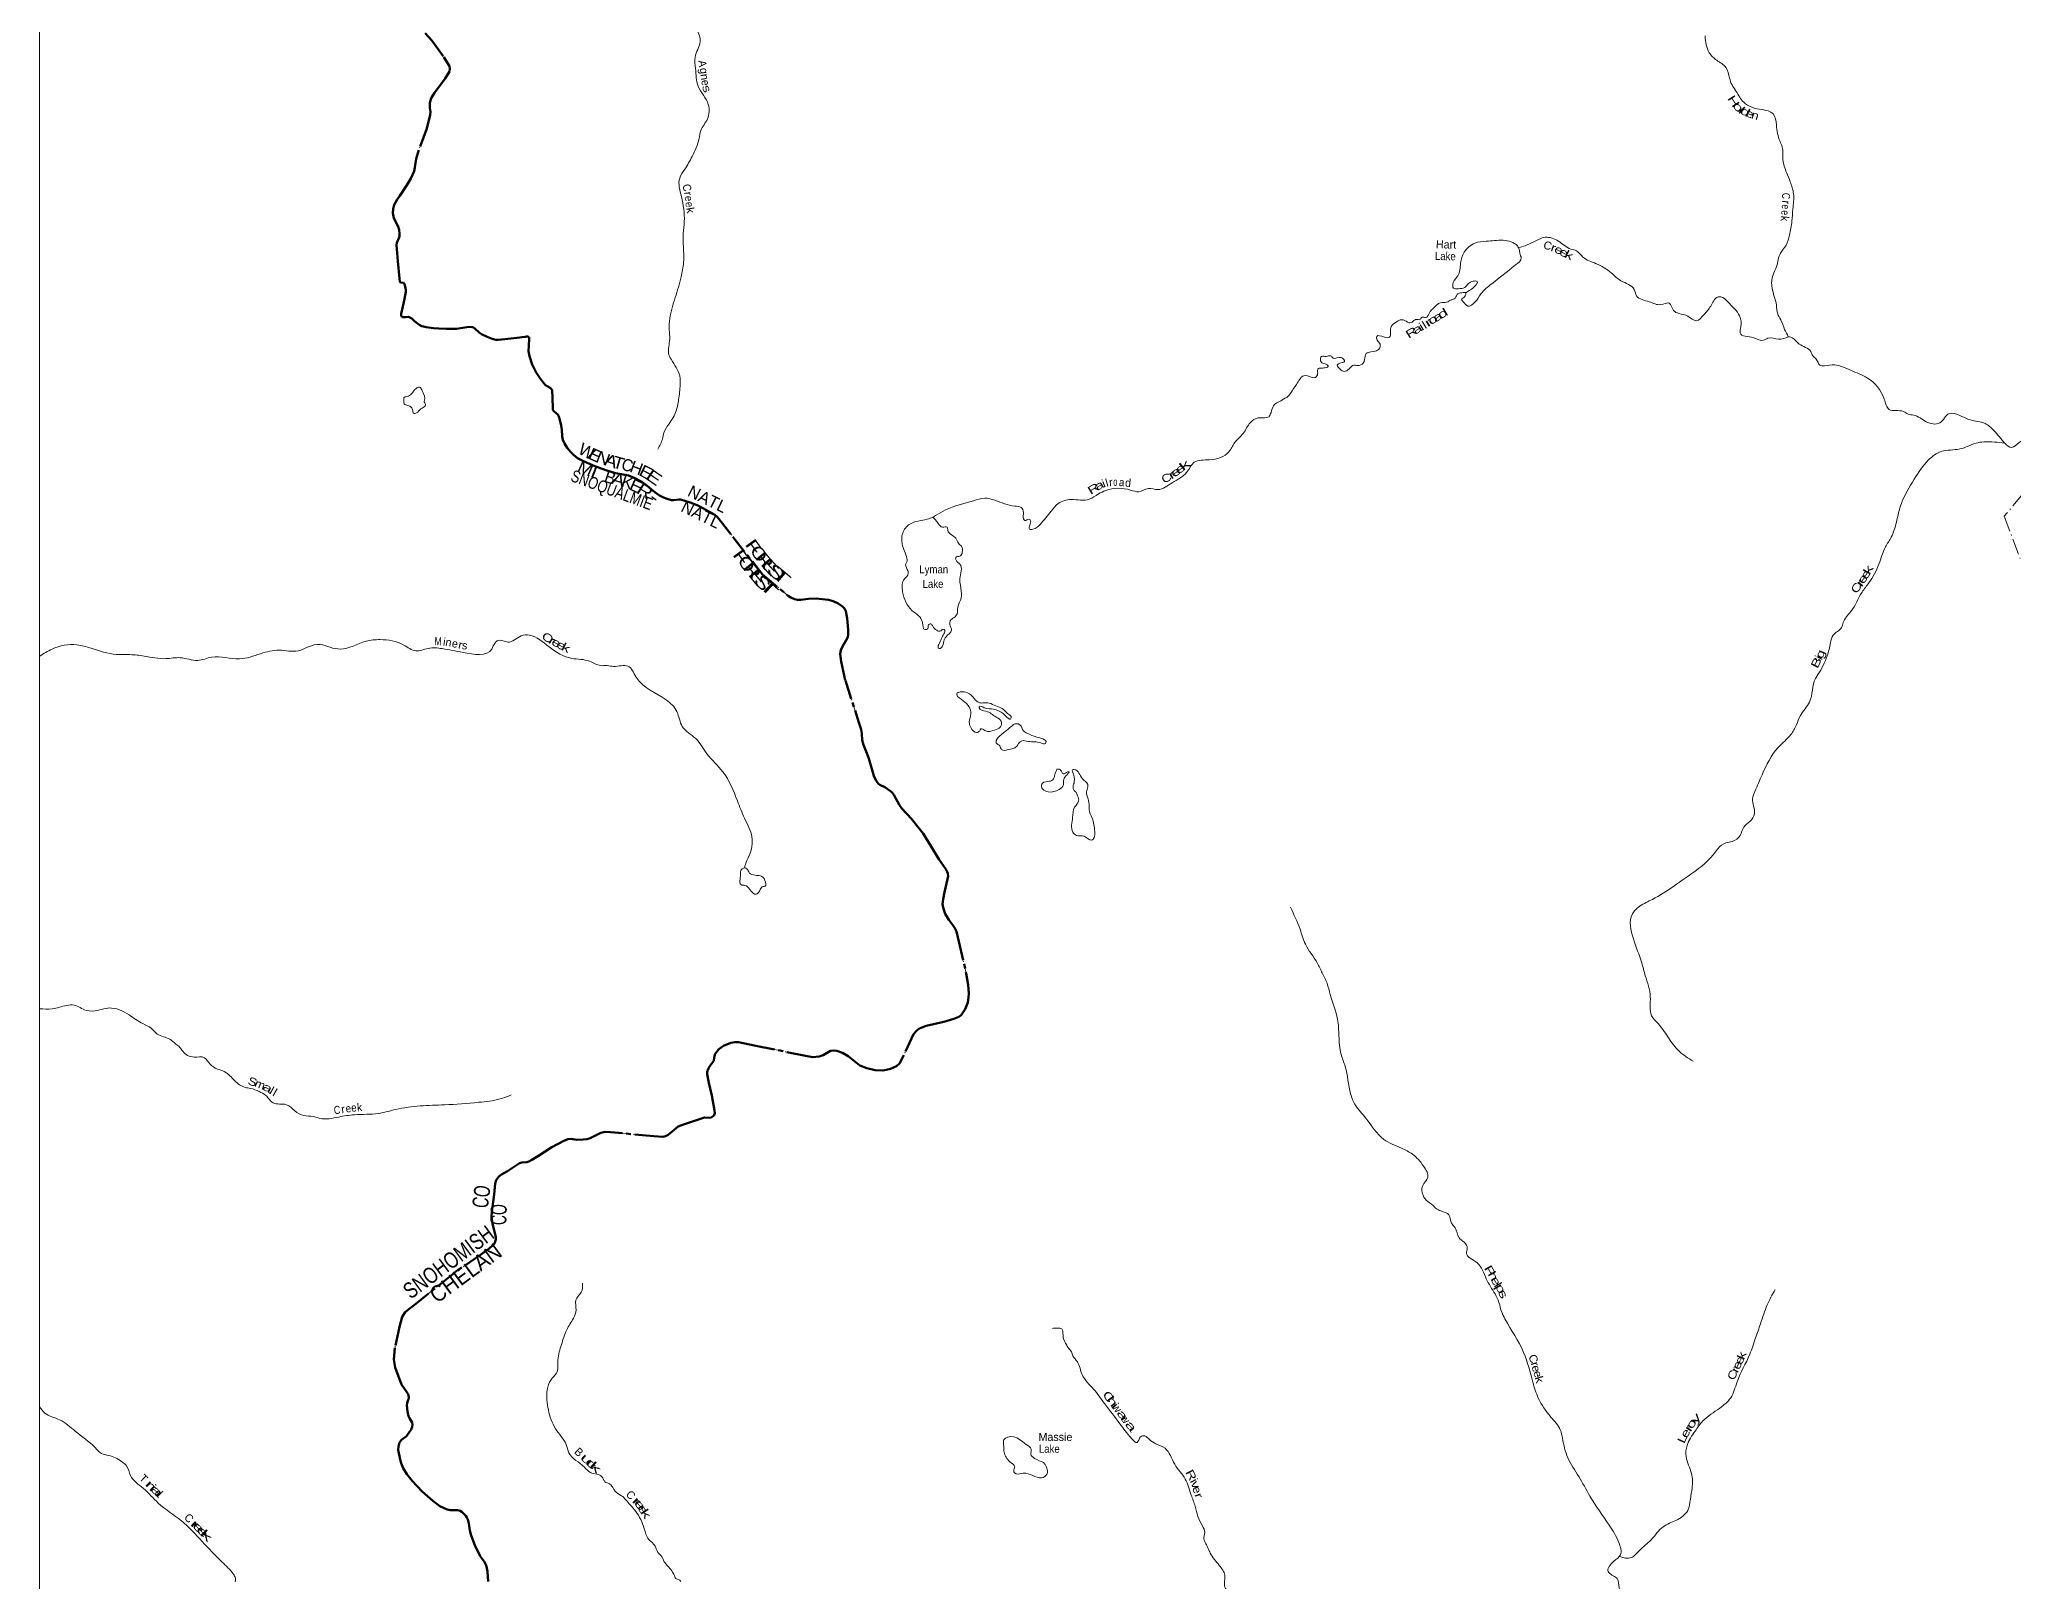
# Model space of a CAD drawing. Header units: feet. Extents: x 0 to 246606, y 183576 to 368785.
# Drawn here: x 0 to 49327, y 229523 to 268053 of the extents above; entities that cross this region are included whole.
import ezdxf
from ezdxf.enums import TextEntityAlignment as Align

# ---------------------------------------------------------------- set-up
doc = ezdxf.new("R2010")
doc.units = ezdxf.units.FT
doc.header["$LTSCALE"] = 80
doc.linetypes.add('DOT_DASHED', pattern=[7.7, 5, -1.2, 0.3, -1.2])
doc.linetypes.add('LONG_DASH_SHORT_DASH', pattern=[9.9, 6, -1.2, 1.5, -1.2])
for name, color, linetype, lineweight in [('11', 7, 'LONG_DASH_SHORT_DASH', 60), ('39', 7, 'Continuous', 13), ('4', 7, 'Continuous', 13), ('41', 7, 'Continuous', 13), ('44', 7, 'DOT_DASHED', 13)]:
    doc.layers.add(name, color=color, linetype=linetype, lineweight=lineweight)
doc.layers.add('12', color=7, linetype='Continuous')

msp = doc.modelspace()

# ---------------------------------------------------------------- linework, layer by layer
at = {"layer": '11'}
for points in [[(9639.17, 268207.82), (9804.63, 268026.43), (10101.46, 267612.27), (10243.81, 267383.29), (10257.12, 267318.03), (10241.95, 267250.35), (10139.24, 267075.56), (9866.96, 266719.96), (9784.35, 266588.6), (9756.04, 266466.09), (9757.11, 266345.56), (9769.91, 266246.25), (9764.55, 266165.97), (9676.7, 265832.61), (9451.59, 265210.14), (9410.38, 265067.63), (9381.82, 264855.69), (9359.16, 264764.26), (9278.12, 264575.38), (9181.91, 264410.37), (9002.68, 264149.91), (8936.76, 264056.73), (8861.41, 263922.66)], [(8861.41, 263922.66), (8833.88, 263825.37), (8829.2, 263714.88), (8855.43, 263588.61), (8963.67, 263382.21), (8985.95, 263296.09), (8997.41, 263198.04), (8996.25, 263148.83), (8985.97, 263103.2), (8931, 262971.76), (8918.08, 262916.25), (8953.61, 262512.49), (8995.39, 262076.5), (9005.3, 261995.59), (9022.35, 261982.88), (9092.65, 261968.55), (9111.7, 261958.14), (9121.21, 261942.36), (9131.33, 261908.42), (9146.39, 261849.78), (9153.42, 261793.16), (9152.85, 261743.61), (9103.33, 261487.99), (9041.74, 261194.33), (9041.54, 261160.01), (9047.8, 261138.2), (9058.27, 261125.72), (9081.5, 261115.92), (9109.91, 261113.69), (9151.23, 261116.25), (9210.96, 261119.21), (9236.21, 261115.79), (9269.4, 261100.2), (9300.81, 261079.36), (9374.88, 261017.31), (9448.46, 260953.2), (9506.87, 260912.21), (9555.46, 260889.23), (9592.34, 260878.89), (9659.47, 260865.21), (9842.97, 260839.54), (9980.98, 260829.07), (10163.05, 260823.12), (10336.26, 260822.13), (10417.76, 260826.2), (10679.52, 260868.65), (10762.84, 260870.76), (10807.97, 260865.67), (10841.57, 260855.24), (10878.04, 260834.49), (10988.01, 260732.86), (11043.15, 260689.39), (11190.01, 260621.05), (11312.17, 260571.86), (11405.2, 260549.57), (11460.15, 260545.8), (11627.63, 260561.86), (12005.66, 260604.18), (12055.13, 260611.03), (12134.78, 260626.26), (12168.78, 260629.75), (12193.77, 260629.48), (12219.18, 260625.75), (12228.56, 260619.67), (12234.38, 260607), (12235.91, 260585.26), (12228.61, 260398.41), (12223.66, 260260.85), (12227.08, 260220.19), (12240.81, 260140.83), (12310.96, 259927.55), (12408.35, 259732.5), (12491.85, 259604.61), (12591.48, 259472.44), (12644.64, 259413.53), (12757.21, 259349.8), (12785.97, 259327.41), (12807.19, 259296.22), (12814.01, 259255.98), (12823.27, 259131.21), (12828, 258801.42), (12842.29, 258769.84), (12919.39, 258706.14)], [(12919.4, 258706.14), (12952.75, 258678.58), (12975.3, 258631.72), (13001.85, 258545.99), (13036.16, 258403.78), (13052.3, 258300.61), (13061.2, 258139.21), (13080.02, 258051.09), (13116.12, 257960.13), (13183.92, 257848.57), (13274.29, 257740.13), (13342.62, 257673.1), (13447.84, 257591.96), (13576.98, 257521.81), (13834.83, 257408.32), (14150.55, 257293.34), (14395.3, 257219.04), (14716.05, 257154.66), (14858.74, 257102.49), (15053.67, 256998.02), (15144.31, 256933.31), (15375.45, 256737.84), (15493.97, 256655.27), (15589.71, 256607.24), (15709.51, 256565.64), (15796.22, 256545.42), (15851.15, 256543.32), (15974.93, 256554.37), (16008.29, 256554.88), (16040.98, 256550.8), (16099.37, 256536.17), (16260.84, 256483.56), (16430.55, 256413.96), (16576.54, 256343.14), (16819.27, 256211.14), (16875.14, 256174.42), (16926.57, 256131.64), (16976.91, 256074.04), (17324.33, 255627.94), (18066.28, 254683.99), (18707.59, 254153.02), (18774.85, 254110.18), (18864.05, 254069.06), (18938.79, 254050.13), (19025.26, 254047.84), (19218.73, 254076.77), (19410.8, 254082.72), (19712.04, 254054.81), (19835.51, 254018.61), (19957.52, 253960.94), (20066.38, 253888.56), (20116.86, 253834.85), (20147.24, 253769.68), (20180.17, 253584.4), (20205.96, 253312.51), (20207.89, 253167.78), (20189.96, 253099.89), (20062.25, 252889.22), (20020.13, 252789.83), (20006.82, 252702.27), (20029.26, 252511.33), (20137.03, 252037.24)], [(20137.03, 252037.24), (20478.1, 250985.61), (20533.44, 250812.73), (20545.95, 250713.91), (20555.15, 250548.36), (20588.25, 250425.4), (20675.94, 250222.53), (20722.34, 250087.05), (20847.64, 249654.67), (20904.02, 249526.74), (20965.38, 249453.08), (21000.93, 249428.73), (21127.29, 249368.44), (21268.13, 249273.36), (21307.56, 249236.49), (21352.68, 249179.23), (21486.25, 248924.29), (21546.71, 248837.27), (21789.72, 248577.12), (21952.22, 248383.63), (22084.95, 248208.89), (22285.49, 247888.49), (22477.15, 247574.33), (22645.19, 247323.91), (22680.8, 247258.59), (22698.48, 247212.07), (22704.15, 247144.33), (22693.09, 247069.84), (22616.37, 246747.09), (22580.66, 246575.03), (22568.73, 246445.56), (22583.04, 246360.7), (22634.22, 246207.7), (22727.05, 246052.64), (22823.44, 245922.52), (22886.36, 245821.5), (22923.61, 245732.89), (22973.25, 245517.19), (23159.03, 244710.97), (23204.76, 244434.86), (23220.91, 244213.25), (23217.29, 244115.22), (23194.73, 243987.01), (23130.25, 243827.29), (23027.37, 243670.94), (22973.39, 243632.17), (22846.06, 243579.52), (22597.34, 243507.15), (22154.48, 243407.48), (22045.17, 243369.02), (21970.73, 243334.28), (21911.89, 243285.67), (21842.5, 243199.19), (21587.84, 242656.14), (21491.51, 242464.53), (21418.78, 242401.65), (21268.8, 242330.8), (21159.79, 242304.52), (21069.72, 242291.62), (20886.25, 242298.62), (20671.63, 242346.6), (20502.08, 242417.39), (20205.45, 242647.48), (20068.46, 242736.59), (19923.94, 242782.93), (19848.39, 242788.58), (19763.47, 242779.04), (19581.62, 242673.2), (19479.91, 242642.25), (19322.21, 242627.47), (19144.58, 242657.06), (17896.41, 242911.02), (17466.06, 242998.16), (17373.14, 243000.02), (17273.61, 242981.36), (17089.51, 242908.16), (16972.47, 242823.84), (16880.8, 242710.15), (16861.64, 242616.02), (16851.74, 242529.94), (16741.73, 242391.85), (16706.98, 242322.17), (16687.04, 242257.02), (16684.79, 242202.37), (16727.72, 241979.49), (16801.98, 241662.82), (16869.54, 241295.11)], [(16869.54, 241295.11), (16874.99, 241223.87), (16856.34, 241172.36), (16833.75, 241146.55), (16781.45, 241117.47), (16736.86, 241111.34), (16613.92, 241113.49), (16468.08, 241070.83), (16089.62, 240944.97), (15960.75, 240889.49), (15706.35, 240683.3), (15642.25, 240650.03), (15575.71, 240635.94), (15354.4, 240652.58), (14264.55, 240747.51), (14132.27, 240755.94), (14027.91, 240732.58), (13757.67, 240600.66), (13684.95, 240577.36), (13587.59, 240565.1), (13420.95, 240562.25), (13286.64, 240585.34), (13202.64, 240571.37), (13106.51, 240536.07), (12802.15, 240372.64), (12472.26, 240155.85), (12306.77, 240056.09), (12227.59, 240016.77), (12175.82, 240004.72), (12050.44, 239993.42), (11994.78, 239974.71), (11692.52, 239772.38), (11547.57, 239692.23), (11476.29, 239640.06), (11413.28, 239554.09), (11386, 239467.31), (11364.96, 239190.17), (11300.53, 238757.1), (11296.61, 238633.6), (11316.57, 238458.58), (11382.29, 238238.59), (11405.25, 238123.36), (11403.89, 238070.72), (11390.4, 238016.95), (11369.96, 237972.62), (11323.49, 237916.26), (11236.73, 237841.2), (11017.55, 237687.1), (10326.74, 237204.21), (9362.38, 236431.47), (9232.92, 236329.29)], [(9232.91, 236329.29), (9135, 236252.01), (9058.82, 236139.4), (8995.44, 235888.58), (8881.93, 235360.42), (8851.98, 235070.26), (8884.25, 234870.31), (9045.75, 234448.11), (9180.47, 234255.71), (9209.96, 234207.09), (9224.46, 234167.67), (9229.46, 234130.67), (9225.71, 234101.02), (9207.17, 234040.29), (9186.75, 233981.54), (9179.9, 233929.16), (9196.8, 233769.64), (9223.19, 233653.94), (9249.5, 233601.16), (9313.08, 233492.72), (9322.97, 233445.17), (9312.99, 233385.43), (9286.05, 233325.07), (9231.65, 233237.67), (9170.14, 233155.56), (9047.06, 233059.81), (8999.03, 232992.65), (8970.3, 232899.35), (8966.62, 232812.22), (9010.95, 232575.57), (9040.97, 232481.84), (9091.58, 232357.89), (9181.74, 232206.42), (9311.2, 232036.01), (9563.37, 231770.89), (9827.03, 231535.2), (10006.88, 231403.62), (10186.78, 231321.18), (10268.9, 231304.35), (10417.19, 231308.81), (10455.12, 231305.06), (10508.96, 231287.97), (10549.88, 231263.56), (10606.82, 231217.39), (10654.94, 231161.54), (10681.4, 231118.96), (10703.14, 231070.87), (10729.13, 230969.77), (10749.74, 230797.24), (10787.43, 230675.63), (10882.58, 230428.76), (11010.86, 230153.53), (11115.05, 230020.08), (11146.2, 229968.04), (11170.17, 229896.06), (11192.63, 229772.16), (11210.94, 229523.16)]]:
    msp.add_lwpolyline(points, dxfattribs=at)
at = {"layer": '39'}
for points in [[(17489.16, 275483.41), (17578.91, 275158.44), (17554.01, 275059.65), (17215.7, 274837.73), (16937.82, 274607.33), (16667.67, 274328.42), (16383.73, 274096.04), (16024.1, 273710.68), (15757.84, 273411.55), (15730.27, 273219.89), (15780.67, 272932.79), (15913.43, 272573.45), (15952.38, 272119.85), (15939.54, 271728.17), (15956.09, 271501.88), (15990.59, 271247.21), (16034.35, 270877.36), (16010.71, 270384.78), (16143.22, 269731.63), (16292, 269383.31), (16370.16, 269029.39), (16356.81, 268567.03), (16433.58, 268301.98), (16508.02, 267992.51), (16382.35, 267613.69), (16392.42, 267326.87), (16459.89, 266886.19), (16712.76, 266430.15), (16692.06, 266068.81), (16524.67, 265779.11), (16480.9, 265577.46), (16308.35, 265128.27), (16124.63, 264810.41), (15998.05, 264589.11), (16039.16, 264128.41), (16111.39, 263505.95), (16085.08, 263207.25), (16096.14, 262773), (16094.05, 262478.18), (16033.04, 262119.12), (15886.25, 261605.14), (15751.48, 261080.98), (15737.43, 260804.41), (15747.79, 260557.97), (15724.32, 260374.36), (15719.17, 260216.88), (15784.61, 260060.95), (15997.44, 259645.56), (16005.64, 259378.95), (15964.7, 259005.62), (15910.62, 258771.73), (15732.93, 258451.81), (15600.27, 258226.51), (15566.93, 258073.26), (15448.17, 257817.57)], [(41618.41, 268141.15), (41725.99, 267722.16), (41910.76, 267535.42), (42141.93, 267350.99), (42230.3, 267086.91), (42293.9, 266915.59), (42397.78, 266756.64), (42585.09, 266483.06), (43034.2, 266299.95), (43242.37, 266248.7), (43317.38, 266192.59), (43401.77, 265918.39), (43493.07, 265504.84), (43550.41, 265365.81), (43564.43, 265048.76), (43657.19, 264726.12), (43747.38, 264496.39), (43829.91, 264195.92), (43814.03, 263818.08), (43789.63, 263514.94), (43731.21, 263163.1), (43643.92, 262914.11), (43501.85, 262713.27), (43406.98, 262381.42), (43317.43, 262172.82), (43293.19, 261843.41), (43402.71, 261417.86), (43434.34, 261193.83), (43509.87, 261050.87), (43608.21, 260807.05), (43700.13, 260625.05)], [(35647.43, 261734.35), (35870.49, 261891.25), (35928.33, 262004.72), (35823.34, 262012.17), (35710.69, 261952.9), (35614.4, 261857.38), (35451.14, 261824.07), (35334, 261839.52), (35329.1, 261982.9), (35439.12, 262143.15), (35511.82, 262468.81), (35603.03, 262738.02), (35868.05, 262963.85), (36152.32, 263010.02), (36571.92, 263034.79), (36929.96, 262895.56), (36976.92, 262804.95), (36991.62, 262710.1), (37024.62, 262593.14), (36884.41, 262418.57), (36289.9, 261948.34), (36018.98, 261696.22), (35868.9, 261485.23), (35693.93, 261387.2), (35574.17, 261501.62), (35537.54, 261551.89), (35609.77, 261621.01), (35637.66, 261681.78), (35647.43, 261734.36)], [(36963.77, 262847.84), (37123.66, 262900.78), (37337.01, 262994.99), (37624.89, 263109.86), (37958.46, 263012.91), (38266.39, 262816.82), (38405.91, 262771.21), (38568.29, 262616.65), (38896.21, 262450.98), (39274.99, 262218.97), (39516.31, 262024.49), (39850.62, 261804.32), (39910.09, 261647.13), (40225.8, 261499.56), (40516.83, 261428.61), (40726.5, 261462.21), (40832.54, 261281.05), (40966.17, 261207.12), (41190.61, 261135.77), (41401.15, 261025.94), (41595.97, 261180.65), (41760.19, 261389.7), (41944.46, 261619.08), (42013.04, 261625.56), (42185.34, 261497.32), (42484.13, 261143.62), (42516.05, 260871.12), (42498.8, 260719.51), (42834.53, 260598.33), (43083.11, 260539.24), (43187.75, 260588.36), (43458.32, 260563.74), (43698.01, 260625.41)], [(30724.01, 258621.96), (30775.79, 258735.39), (30835.33, 258901.39), (31020.23, 259027.75), (31100.65, 259076.72), (31185.13, 259123.69), (31267.27, 259223.17), (31407.26, 259434.1), (31491.23, 259563.89), (31559.39, 259639.04), (31735.02, 259630.01), (31884.48, 259608.7), (31938.43, 259697.91), (31937.86, 259792.84), (31943.78, 259815.1), (32030.39, 259841.88), (32153.41, 259856.77), (32205.7, 259885.37), (32159.01, 259931.54), (32045.73, 259975.3), (32010.73, 260090.22), (32036.73, 260128.76), (32153.77, 260131.49), (32264.66, 260148.33), (32329.57, 260092.16), (32527.26, 260105.48), (32608.59, 260004.97), (32524.02, 259974.16), (32429.54, 259912.99), (32500.77, 259814.44), (32604.03, 259758.51), (32724.73, 259821.86), (32843.23, 259915.5), (32934.08, 259907.97), (33079.04, 259965.41), (33124.38, 260143.45), (33152.26, 260204.22), (33269.04, 260249.36), (33496.48, 260347.7), (33497.97, 260436.59), (33428.71, 260543.23), (33416.05, 260634.05), (33605.85, 260617.03), (33737.03, 260615.8), (33758.56, 260727.03), (33777.8, 260882.69), (33898.25, 260988.46), (34041.16, 261049.93), (34111.9, 261032.18), (34253.53, 260970.42), (34341.98, 261027.52), (34404.36, 261058.19), (34491.15, 261054.68), (34551.34, 261113.63), (34630.11, 261101.98), (34748.26, 261254.2), (34826.5, 261331.44), (35009.27, 261475.97), (35160.56, 261486.98), (35273.21, 261546.25), (35353.79, 261568.96), (35425.78, 261678.47), (35510.29, 261719.39), (35647.43, 261734.36)], [(43700.13, 260625.05), (43764.76, 260614.08), (43971.63, 260443.64), (44259.32, 260257.53), (44314.49, 260144.74), (44399.73, 260064.46), (44489.44, 259913.51), (44600.51, 259900.04), (44852.64, 259921.77), (45253.01, 259788.86), (45677.99, 259593.49), (46096.88, 259066.79), (46217.49, 258810.99), (46579.05, 258756.62), (46692.45, 258692.67), (46833.88, 258665.25), (47147.67, 258501.52), (47482.84, 258473.25), (47719.57, 258704.97), (47982.19, 258660.1), (48251.27, 258546.6), (48617.06, 258459.94), (48827.97, 258289.52), (49114.5, 257960.75)], [(9617.04, 259142.11), (9552.5, 259300.41), (9492.45, 259363.41), (9409.57, 259333.66), (9291.63, 259193.08), (9188.36, 259133.18), (9107.47, 259099.39), (9103.11, 259052.97), (9100.64, 258988.36), (9112.46, 258949.92), (9204.94, 258910.94), (9287.27, 258861.93), (9327.07, 258786.94), (9346.72, 258714.12), (9423.4, 258721.69), (9533, 258821.93), (9634.35, 258898), (9642.73, 258942.37), (9610.84, 258995.09), (9627.58, 259081.81), (9617.9, 259138.42), (9619.03, 259133.58)], [(30724.01, 258621.96), (30664.43, 258606.89), (30455.93, 258596.88), (30257.52, 258483.09), (30080.16, 258209.62), (29864.77, 257976.79), (29717.97, 257747.54), (29513.34, 257609.55), (29230.61, 257548.82), (28853.11, 257488.71), (28665.8, 257233.48), (28303.04, 256975.37), (27946.95, 256806.07), (27709.19, 256831.88), (27470.7, 256752.67), (27263.3, 256794.43), (26644.18, 256784.39), (26462.08, 256696.73), (26233.28, 256562.94), (25779.55, 256557.86), (25458.23, 256457), (25277.43, 256268.36), (25004.89, 255936.96), (24824.58, 255816.99), (24739.91, 255819.56), (24744.66, 255920.5), (24767.53, 256019.3), (24725.52, 256066.03), (24622.46, 256034.4), (24592.48, 256072.97), (24587.59, 256236.57), (24527.97, 256360.15), (24374.95, 256393.47), (23873.9, 256540.16), (23620.19, 256592.32), (23339.45, 256527.54), (22638.13, 256297.92), (22409.36, 256168.16), (22326.3, 256114.19)], [(49112.48, 257961.99), (48589.57, 257999.22), (48389.99, 257965.68), (47989.26, 257821.85), (47517.44, 257756.37), (47203.89, 257546.4), (46845.56, 257065.49), (46526.33, 256459.58), (46400.01, 255990.17), (46271.11, 255613.67), (46129.27, 255374.45), (45964.37, 254943.19), (45712.91, 254477.07), (45542.79, 254243.73), (45265.18, 253763.31), (45150.99, 253623.24), (45073.15, 253481.37), (45031.49, 253361.93), (44818.73, 253170.76), (44753.29, 252978.47), (44670.5, 252652.75), (44441.24, 252186.76), (44379.28, 252087.4), (44229.47, 251496.65), (44001.45, 251159.95), (43901.96, 250925.03), (43764.16, 250685.83), (43447.25, 250364.75), (43043.74, 249679.54), (42866.62, 249266.39), (42807.19, 249082.21), (42851.82, 248710.8), (42737.97, 248514.17), (42587.49, 248369.84), (42495.9, 248165.27), (42297.02, 248014.58), (42141.84, 247979.3), (41766.65, 247617.46), (41407.33, 247300.16), (40832.63, 246892.67), (40305.87, 246566.28), (39988.04, 246396.69), (39803.56, 246201.65), (39827.49, 245579.64), (40036.94, 244982.99), (40125.66, 244660.33), (40251.95, 244131.86), (40285.08, 243659.39), (40443.65, 243466.43), (40972.55, 242770.73), (41319.13, 242522.35)], [(49112.48, 257961.99), (49278.57, 257859.98), (49465.52, 257980.3), (49668.93, 258050.21), (49767.98, 258022.53), (50036.66, 257975.68), (50481.75, 257790.53), (50925.03, 257571.02), (51187.05, 257291.83), (51474.94, 257071.38), (51701.32, 257012.16), (51863.14, 256950.52), (52356.23, 256836.36), (53213.84, 256847.63), (53491.2, 257035.15), (53675.97, 257181.71), (53930.57, 257128.72), (54407.93, 256945.78), (54765.53, 256879.27), (55064.84, 256774.03), (55356.06, 256670.76), (55651.02, 256618.01), (55897.74, 256532.65), (56260.48, 256282.35), (56542.12, 256429.5), (56792.89, 256675.44), (57012.42, 256747.47), (57785.16, 256776.41), (58223.37, 256728.57), (58939.41, 256456.18), (59395.77, 256075.15), (59602.15, 255985.51), (59697.22, 255949.72), (59796.94, 255810.95), (60002.1, 255590), (60117.38, 255548.28), (60350.61, 255691.09), (60501.91, 255700.09), (60738.17, 255675.27), (61037.91, 255832.63), (61227.76, 255844.68)], [(22326.3, 256114.19), (22182.8, 256066.67), (21748.4, 255944.34), (21569.34, 255715.3), (21555.35, 255446.81), (21673.76, 255082.53), (21673.18, 254999.74), (21652.79, 254967.57), (21685.93, 254805.79), (21709.48, 254714.76), (21593.35, 254545.9), (21569.12, 254255.26), (21799.71, 253785.23), (22065.77, 253484.6), (22125.03, 253308.52), (22199.84, 253338.31), (22212.54, 253423.05), (22269.21, 253452.96), (22323.21, 253390), (22419.31, 253292.44), (22501.81, 253267.66), (22576.77, 253317.65), (22622.95, 253289.07), (22614.45, 253228.55), (22553.17, 253115.86), (22487.6, 252968.88), (22460.55, 252849.91), (22478.58, 252833.64), (22504.81, 252835.48), (22592.54, 252980.3), (22607.15, 253050.89), (22647.98, 253121.3), (22792.36, 253294.01), (22747, 253437.69), (22773.99, 253548.58), (22881.43, 253628.65), (22936.56, 253725.22), (22945.56, 253858.44), (23011.37, 254039.75), (23035.17, 254269.81), (22999, 254572.96), (22999.6, 254944.53), (22903.49, 255040.08), (22899.95, 255110.78), (22994.95, 255142.47), (23060.2, 255245.03), (23037.02, 255388.56), (22962.94, 255463.77), (22897.3, 255591.42), (22786.98, 255674.95), (22697.05, 255788.63), (22679.44, 255865.49), (22568.56, 255868.24), (22458.3, 255959.84), (22388.34, 256047.14), (22326.3, 256114.19)], [(5.16, 252644.88), (313.86, 252820.52), (935.68, 252927.48), (1289.97, 252842.34), (1920.01, 252686.72), (2260.76, 252682.45), (2615.39, 252645.78), (3157.36, 252581.62), (3518.47, 252605.49), (3953.54, 252537.99), (4302.95, 252618.48), (4996.32, 252577.55), (5523.51, 252705.33), (5987.91, 252793.13), (6463.68, 252777.88), (6722.5, 252879.16), (7011.25, 252935.81), (7260.79, 252865.5), (7514.55, 252821.42), (8159.16, 253015.06), (8514.35, 253057.15), (9102.19, 252922), (9403.63, 252776.63), (9712.59, 252839.21), (10061.38, 252832.87), (10582.95, 252734.51), (11303.42, 252820.62), (11383.17, 252977.61), (11456.18, 253037.71), (11703.89, 252993.67), (12033.67, 253149), (12245.53, 253167.8), (12733.45, 252873.78), (13300.07, 252589.34), (13747.22, 252517.72), (14022.7, 252408.87), (14184.01, 252407.81), (14347.2, 252388.55), (14704.15, 252394.27), (14909.91, 252120.29), (15662.05, 251549.88), (15928.18, 251259.35), (16062.66, 250884.87), (16397.28, 250583.78), (16678.93, 250206.31), (17075.02, 249757.4), (17440.88, 249025.97), (17617.31, 248596.68), (17801.52, 248126.96), (17735.74, 247662.93), (17639.39, 247439.41), (17620.67, 247358.75)], [(22928.5, 251726.04), (22926.2, 251685.67), (23082.39, 251531.16), (23273.63, 251200.73), (23233.9, 250999.05), (23269.24, 250863.51), (23425.61, 250735.26), (23488.39, 250773.21), (23525.07, 250827.49), (23625.6, 250786.44), (23865.63, 250796.97), (24011.38, 250876.79), (24030.51, 251016), (23904.22, 251121.84), (23647.15, 251268.94), (23484.4, 251350.79), (23484.63, 251383.1), (23609.46, 251356.02), (23839.08, 251320.18), (24082.28, 251209.52), (24208.49, 251091.56), (24260.77, 251071.02), (24283.21, 251107.22), (24259.37, 251157.87), (24165.13, 251233.21), (24058.96, 251332.86), (23896.12, 251402.6), (23729.23, 251470.34), (23604.26, 251477.22), (23495.38, 251477.94), (23363.03, 251581.81), (23192.67, 251728.33), (23007.31, 251749.75), (22928.5, 251726.04)], [(24338.47, 250937.23), (24159.95, 250784.93), (23957.06, 250608.56), (23901.93, 250511.99), (23929.73, 250451.23), (23993.93, 250404.35), (24039.64, 250309.14), (24204.99, 250310.07), (24415.22, 250383.4), (24486.5, 250483.9), (24539.21, 250523.94), (24710.54, 250514.73), (25020.79, 250474.31), (25135.65, 250463.45), (25152.09, 250507.77), (25116.11, 250552.44), (24918.99, 250622.4), (24675.7, 250720.94), (24589.38, 250776.03), (24499.7, 250926.06), (24415.23, 250956.91), (24338.47, 250937.23)], [(25425.49, 249817.34), (25368.05, 249678.38), (25322.8, 249553.48), (25189.43, 249511.95), (25043.78, 249446.27), (25065.13, 249329), (25205.75, 249253.36), (25478.4, 249314.16), (25588.12, 249432.58), (25593.06, 249561.79), (25668.47, 249674.38), (25717.24, 249728.58), (25729.5, 249750.71), (25695.24, 249752.96), (25638.55, 249721.02), (25575.94, 249707.3), (25538.03, 249764.09), (25490.01, 249816.92), (25425.49, 249817.34)], [(25812.21, 249756.22), (25858.81, 249501.47), (25827.71, 249380.51), (25845.3, 249301.64), (25901.34, 249242.7), (25941.07, 249157.62), (25966.32, 249020.14), (25866.43, 248867.32), (25816.24, 248613.2), (25821.74, 248249.67), (25915.93, 248166.25), (26105.34, 248146.83), (26294.19, 248048.65), (26351.04, 248104.81), (26370.33, 248266.24), (26304.11, 248597.86), (26227, 248814.45), (26229.54, 248889.15), (26204.66, 249077.12), (26163.58, 249257.12), (26194.67, 249376.07), (26193.08, 249436.66), (26061.01, 249580.91), (25854.95, 249812.49), (25810.54, 249804.7), (25812.21, 249756.22)], [(17620.67, 247358.75), (17541.72, 247314.85), (17514.49, 247169.63), (17547.02, 246923.05), (17627.64, 246916.45), (17751.91, 246810.62), (17906.35, 246694.5), (18012.03, 246810.92), (18081.15, 246891.25), (18131.59, 246894.95), (18128.6, 247042.39), (18052.68, 247141.84), (17881.49, 247171.24), (17742.73, 247224.67), (17676.95, 247332.13), (17620.67, 247358.75)], [(31258.09, 246369.93), (31499.55, 245819.94), (31632.98, 245445.03), (31928.41, 244980.21), (32053.03, 244728.47), (32173.65, 244470.64), (32254.07, 244186.31), (32435.36, 243573.34), (32470.19, 243153.39), (32525.42, 242695.19), (32626.12, 242394.82), (32763.48, 241704.82), (32882.21, 241424.76), (33142.49, 241099.1), (33591.67, 240570.57), (34032.95, 240349.04), (34308.3, 240201.23), (34586.59, 239899.92), (34691.21, 239617.76), (34563.27, 239417), (34581.02, 239150.47), (34654.28, 239049.92), (34822.56, 238919.64), (34897.68, 238845.36), (35021.17, 238781.47), (35217.51, 238683.68), (35285.37, 238474.01), (35374.83, 238363.46), (35471.19, 238113.56), (35660, 237926.85), (35676.59, 237852.21), (35657.16, 237728.87), (35914.87, 237494.1), (36153.45, 237085.49), (36371.66, 236707.06), (36469.82, 236493.54), (36537.86, 236253.57), (36619.62, 236082.37), (37086.82, 235242.87), (37315.27, 234506.96), (37452.9, 234105.82), (37768.55, 233633.04), (38002.59, 233309.24), (38056.31, 233101.51), (38190.43, 232613.49), (38461.64, 232148.52), (38743.11, 231655.33), (39223.75, 230929.03), (39464.49, 230498.22), (39504.68, 230191.42), (39340.18, 230028.82), (39198.45, 229771.43), (39291.81, 229685.13), (39409.29, 229613.13), (39452.23, 229550.48)], [(1.96, 243833.79), (318.99, 243832.02), (676.51, 243918.52), (864.07, 243923.34), (1167.64, 243794.11), (1472.14, 243796.14), (1738.71, 243852.94), (2241.59, 243679.98), (2582.85, 243461.65), (2795.75, 243343.12), (2943.96, 243200.78), (3253.61, 243075.55), (3409.99, 242947.29), (3500.22, 242876.02), (3578.12, 242770.49), (3861.43, 242627.26), (4119.42, 242611.42), (4257.45, 242455.01), (4446.1, 242328.56), (4619.05, 242262.8), (4879.58, 242034.9), (5136.52, 241869.63), (5273.46, 241844.49), (5488.65, 241764.31), (5655.35, 241670.32), (5837.51, 241481.31), (6171.92, 241436.69), (6382.56, 241281.82), (6607.56, 241163.21), (6843.33, 241141.46), (7004.32, 241095.97), (7476.4, 241129.2), (7872.02, 241185.15), (8467.11, 241219.59), (8907.38, 241317.65), (9512.94, 241406.54), (10122.09, 241432.81), (10973.47, 241495.85), (11512.46, 241581.14), (11787.39, 241680.3)], [(13568.98, 236975.38), (13537.14, 236749.42), (13402.65, 236550.38), (13409.02, 236310.03), (13341.01, 236102.48), (13175.61, 235808.73), (13043.98, 235444.09), (12954.6, 235065.03), (12917.95, 234728.02), (12775.59, 234557.31), (12687.16, 234313.55), (12717.89, 233810.51), (12894.04, 233340.84), (13159.45, 232947.32), (13228.55, 232738.86), (13619.22, 232378.84), (13769.49, 232242.55), (14055.11, 232141.71), (14128.83, 232016.02), (14241.41, 231966.81), (14393.25, 231767.9), (14543.76, 231665.93), (14751.92, 231446.46), (14899.92, 231273.83), (15110.65, 230846.34), (15219.68, 230581.08), (15383.76, 230402.28), (15451.25, 230250.38), (15533.34, 230167.04), (15610.92, 230017.09), (15702.92, 229909.45), (15800.86, 229787.64), (15866.57, 229670.08), (15900.34, 229597.16), (16020.86, 229531.74), (16021.99, 229522.65)], [(39474.02, 230147.15), (39779.57, 230120.37), (39978.3, 230295.3), (40271.32, 230561.7), (40576.07, 230892.8), (40891.95, 231050.26), (41187.11, 231298.49), (41252.03, 231575.63), (41296.7, 231864.76), (41282.45, 232220.19), (41146.7, 232643.56), (41169.23, 232922.46), (41370.9, 233279.2), (41567.13, 233534.91), (41984.95, 233854.58), (42259.87, 234112.79), (42418.92, 234509.68), (42737.63, 235200.43), (42882.47, 235611.36), (43005.46, 235963.59), (43174.13, 236439.31), (43369.62, 236816.22)], [(25310.76, 235845.7), (25437.86, 235854.96), (25542.57, 235834.07), (25575.75, 235678.35), (25638.88, 235480.03), (25700.66, 235376.63), (25784.55, 235262.99), (25824.16, 235161.76), (25933.99, 235009.58), (26054.75, 234691.73), (26340.54, 234328.36), (26616.27, 233969.11), (26997.84, 233463.75), (27293.64, 233090.22), (27428.09, 232998.46), (27515.78, 233137.22), (27616.76, 233160.78), (27737.12, 233071.13), (27897.68, 232965.06), (28124.73, 232850.48), (28367.93, 232453.06), (28629.48, 232083.8), (28779.89, 231680.94), (28878.74, 231401.61), (28943.49, 231148.75), (29060.82, 230915.74), (29116.09, 230747.76), (29098.82, 230586.32), (29146.38, 230466.86), (29202.01, 230349.37), (29255.64, 230233.91), (29481.3, 229923.45), (29618.72, 229680.21), (29615.12, 229536.21)], [(1.98, 233885.94), (136.8, 233730.04), (502.61, 233562.03), (893.81, 233278.75), (1388.97, 232867.56), (1547.25, 232723.13), (1730.39, 232673.45), (2051.97, 232523.91), (2176.2, 232412.02), (2273.29, 232169.05), (2595.68, 231849.87), (2968.14, 231481.9), (3545.75, 231039.86), (4066.38, 230523.49), (4558.82, 230013.36), (4847.01, 229704.51), (4894.69, 229603.22), (4892.05, 229514.38)], [(25091.54, 232496.92), (24866.42, 232599.38), (24772.37, 232700.97), (24781.33, 232828.13), (24653.14, 232950.15), (24335.88, 233140.05), (24099.43, 233064.87), (24092.51, 232941.73), (24107.32, 232753.83), (24248.79, 232514.6), (24368.86, 232384.57), (24346.04, 232293.84), (24365.79, 232235.15), (24581.5, 232227.67), (24823.07, 232171.55), (25034.39, 232113.61), (25178.26, 232213.63), (25171.21, 232357.05), (25139.48, 232431.98), (25091.54, 232496.92)], [(30369.38, 221694.19), (30288.92, 221823.45), (30264.97, 222039.43), (30208.64, 222118.21), (30041.52, 222217.28), (29864.43, 222423.33), (29598.98, 222899.94), (29734.23, 223152.09), (29929.86, 223337.57), (30034.73, 223432.32), (30099.33, 223555.37), (30026.98, 223733.06), (29989.03, 224043.92), (30033.67, 224350.66), (30078.31, 224653.36), (30197.49, 224939.84), (30143.61, 225440.44), (30147.87, 225660.43), (30128.04, 225961.18), (30233.11, 226255.75), (30130.62, 226504.11), (29893.1, 226716.28), (29734.1, 226881.95), (29685.85, 226974.85), (29700.13, 227146.39), (29774.83, 227297.69), (29776.96, 227404.65), (29750.84, 227479.36), (29789.2, 227549.96), (29736.89, 227618.64), (29714.9, 227788.2), (29717.05, 227915.35), (29777.59, 228012.17), (29749.53, 228151.46), (29719.64, 228468.37), (29818.57, 228660.01), (29923.48, 228803.2), (29867.15, 228875.92), (29800.75, 228958.74), (29804.83, 229015.25), (29730.41, 229132.39), (29702.34, 229265.63), (29621.87, 229380.76), (29611.87, 229451.41), (29615.12, 229536.21)], [(39452.23, 229550.48), (39537.78, 229094.03), (39647.83, 228789.78), (39690.97, 228580.12), (39729.86, 228426.93), (39728.6, 228221.13), (39858.55, 227991.61), (39921.69, 227824.39), (40138.85, 227464.04), (40091.31, 227231.85), (40075.04, 226723.37), (40072.31, 226372.31), (40093.87, 225997.12), (40157.24, 225769.38), (40266.47, 225685.04), (40359.44, 225636.96), (40418.45, 225495.95), (40557.02, 225117.16), (40547.96, 224840.72), (40449.98, 224610.36), (40408.72, 224313.63), (40427.29, 224200.72), (40472.41, 223999.13), (40418.32, 223900.07), (40402.64, 223776.94), (40467.91, 223581.48), (40444.08, 223482.53), (40519.24, 223339.56), (40604.11, 223297.51), (40635.32, 223039.38), (40629.93, 222861.81), (40699.55, 222581.63), (40868.27, 222229.18), (40984.16, 221979.43), (41125.82, 221854.86), (41176.81, 221701.71), (41244.31, 221449.77), (41332.01, 221187.81), (41453.78, 220986.5), (41544.91, 220859.56), (41679.49, 220795.55), (41694.84, 220708.97), (41804.38, 220541.91), (41974.31, 220407.36), (42093.93, 220240.34), (42158.06, 219808.82), (42138.27, 219705.86), (42178.84, 219643.46), (42262.1, 219492.45), (42288.93, 219329.13), (42297.18, 219280.74), (42287.39, 219200), (42345.09, 218871.35), (42347.46, 218774.52), (42392.37, 218631.44), (42450.18, 218270.51), (42535.68, 218058.98), (42500.14, 217853.06), (42536.93, 217722.06), (42575.78, 217580.97), (42467.65, 217368.73), (42305.52, 217031.21), (42168.69, 216943.95), (42076.26, 216848.79), (42034.75, 216618.64), (41956.63, 216473.09), (41830.36, 216256.75), (41629.62, 215997.77), (41650.76, 215735.56), (41619.28, 215521.59), (41486.53, 215422.24), (41357.63, 215369.31), (41246.82, 215336.63), (41060.04, 215118.05), (40986.37, 214861.55), (40859.55, 214792.49), (40718.42, 214775.83), (40533.36, 214637.96), (40436.95, 214528.65), (40366.72, 214431.55), (40347.01, 214306.4), (40287.33, 214082.23), (40217.67, 213829.78), (39970.78, 213506.07), (39862.88, 213229.27), (39678.71, 212855.35), (39509.37, 212828.5), (39364.49, 212737.18), (39331.13, 212486.88), (39263.41, 212254.61), (39166.88, 212175.58)]]:
    msp.add_spline(points, degree=3, dxfattribs=at)
at = {"layer": '4'}
msp.add_line((0, 183577.08), (0, 367439.54), dxfattribs=at)
msp.add_lwpolyline([(0, 183577.08), (0, 367439.54), (30573.51, 367460.56), (61146.96, 367523.65), (91720.3, 367628.78), (122293.47, 367775.98), (152869.71, 367965.22), (183439.05, 368196.52), (214011.34, 368469.87), (244583.23, 368785.28)], dxfattribs=at)
at = {"layer": '44'}
for points in [[(9639.17, 268207.82), (9804.63, 268026.43), (10101.46, 267612.27), (10243.81, 267383.29), (10257.12, 267318.03), (10241.95, 267250.35), (10139.24, 267075.56), (9866.96, 266719.96), (9784.35, 266588.6), (9756.04, 266466.09), (9757.11, 266345.56), (9769.91, 266246.25), (9764.55, 266165.97), (9676.7, 265832.61), (9451.59, 265210.14), (9410.38, 265067.63), (9381.82, 264855.69), (9359.16, 264764.26), (9278.12, 264575.38), (9181.91, 264410.37), (9002.68, 264149.91), (8936.76, 264056.73), (8861.41, 263922.66)], [(8861.41, 263922.66), (8833.88, 263825.37), (8829.2, 263714.88), (8855.43, 263588.61), (8963.67, 263382.21), (8985.95, 263296.09), (8997.41, 263198.04), (8996.25, 263148.83), (8985.97, 263103.2), (8931, 262971.76), (8918.08, 262916.25), (8953.61, 262512.49), (8995.39, 262076.5), (9005.3, 261995.59), (9022.35, 261982.88), (9092.65, 261968.55), (9111.7, 261958.14), (9121.21, 261942.36), (9131.33, 261908.42), (9146.39, 261849.78), (9153.42, 261793.16), (9152.85, 261743.61), (9103.33, 261487.99), (9041.74, 261194.33), (9041.54, 261160.01), (9047.8, 261138.2), (9058.27, 261125.72), (9081.5, 261115.92), (9109.91, 261113.69), (9151.23, 261116.25), (9210.96, 261119.21), (9236.21, 261115.79), (9269.4, 261100.2), (9300.81, 261079.36), (9374.88, 261017.31), (9448.46, 260953.2), (9506.87, 260912.21), (9555.46, 260889.23), (9592.34, 260878.89), (9659.47, 260865.21), (9842.97, 260839.54), (9980.98, 260829.07), (10163.05, 260823.12), (10336.26, 260822.13), (10417.76, 260826.2), (10679.52, 260868.65), (10762.84, 260870.76), (10807.97, 260865.67), (10841.57, 260855.24), (10878.04, 260834.49), (10988.01, 260732.86), (11043.15, 260689.39), (11190.01, 260621.05), (11312.17, 260571.86), (11405.2, 260549.57), (11460.15, 260545.8), (11627.63, 260561.86), (12005.66, 260604.18), (12055.13, 260611.03), (12134.78, 260626.26), (12168.78, 260629.75), (12193.77, 260629.48), (12219.18, 260625.75), (12228.56, 260619.67), (12234.38, 260607), (12235.91, 260585.26), (12228.61, 260398.41), (12223.66, 260260.85), (12227.08, 260220.19), (12240.81, 260140.83), (12310.96, 259927.55), (12408.35, 259732.5), (12491.85, 259604.61), (12591.48, 259472.44), (12644.64, 259413.53), (12757.21, 259349.8), (12785.97, 259327.41), (12807.19, 259296.22), (12814.01, 259255.98), (12823.27, 259131.21), (12828, 258801.42), (12842.29, 258769.84), (12919.39, 258706.14)], [(12919.4, 258706.14), (12952.75, 258678.58), (12975.3, 258631.72), (13001.85, 258545.99), (13036.16, 258403.78), (13052.3, 258300.61), (13061.2, 258139.21), (13080.02, 258051.09), (13116.12, 257960.13), (13183.92, 257848.57), (13274.29, 257740.13), (13342.62, 257673.1), (13447.84, 257591.96), (13576.98, 257521.81), (13834.83, 257408.32), (14150.55, 257293.34), (14395.3, 257219.04), (14716.05, 257154.66), (14858.74, 257102.49), (15053.67, 256998.02), (15144.31, 256933.31), (15375.45, 256737.84), (15493.97, 256655.27), (15589.71, 256607.24), (15709.51, 256565.64), (15796.22, 256545.42), (15851.15, 256543.32), (15974.93, 256554.37), (16008.29, 256554.88), (16040.98, 256550.8), (16099.37, 256536.17), (16260.84, 256483.56), (16430.55, 256413.96), (16576.54, 256343.14), (16819.27, 256211.14), (16875.14, 256174.42), (16926.57, 256131.64), (16976.91, 256074.04), (17324.33, 255627.94), (18066.28, 254683.99), (18707.59, 254153.02), (18774.85, 254110.18), (18864.05, 254069.06), (18938.79, 254050.13), (19025.26, 254047.84), (19218.73, 254076.77), (19410.8, 254082.72), (19712.04, 254054.81), (19835.51, 254018.61), (19957.52, 253960.94), (20066.38, 253888.56), (20116.86, 253834.85), (20147.24, 253769.68), (20180.17, 253584.4), (20205.96, 253312.51), (20207.89, 253167.78), (20189.96, 253099.89), (20062.25, 252889.22), (20020.13, 252789.83), (20006.82, 252702.27), (20029.26, 252511.33), (20137.03, 252037.24)], [(50753.33, 258127.36), (49095.46, 256144.52), (49966.68, 253818.52)], [(20137.03, 252037.24), (20478.1, 250985.61), (20533.44, 250812.73), (20545.95, 250713.91), (20555.15, 250548.36), (20588.25, 250425.4), (20675.94, 250222.53), (20722.34, 250087.05), (20847.64, 249654.67), (20904.02, 249526.74), (20965.38, 249453.08), (21000.93, 249428.73), (21127.29, 249368.44), (21268.13, 249273.36), (21307.56, 249236.49), (21352.68, 249179.23), (21486.25, 248924.29), (21546.71, 248837.27), (21789.72, 248577.12), (21952.22, 248383.63), (22084.95, 248208.89), (22285.49, 247888.49), (22477.15, 247574.33), (22645.19, 247323.91), (22680.8, 247258.59), (22698.48, 247212.07), (22704.15, 247144.33), (22693.09, 247069.84), (22616.37, 246747.09), (22580.66, 246575.03), (22568.73, 246445.56), (22583.04, 246360.7), (22634.22, 246207.7), (22727.05, 246052.64), (22823.44, 245922.52), (22886.36, 245821.5), (22923.61, 245732.89), (22973.25, 245517.19), (23159.03, 244710.97), (23204.76, 244434.86), (23220.91, 244213.25), (23217.29, 244115.22), (23194.73, 243987.01), (23130.25, 243827.29), (23027.37, 243670.94), (22973.39, 243632.17), (22846.06, 243579.52), (22597.34, 243507.15), (22154.48, 243407.48), (22045.17, 243369.02), (21970.73, 243334.28), (21911.89, 243285.67), (21842.5, 243199.19), (21587.84, 242656.14), (21491.51, 242464.53), (21418.78, 242401.65), (21268.8, 242330.8), (21159.79, 242304.52), (21069.72, 242291.62), (20886.25, 242298.62), (20671.63, 242346.6), (20502.08, 242417.39), (20205.45, 242647.48), (20068.46, 242736.59), (19923.94, 242782.93), (19848.39, 242788.58), (19763.47, 242779.04), (19581.62, 242673.2), (19479.91, 242642.25), (19322.21, 242627.47), (19144.58, 242657.06), (17896.41, 242911.02), (17466.06, 242998.16), (17373.14, 243000.02), (17273.61, 242981.36), (17089.51, 242908.16), (16972.47, 242823.84), (16880.8, 242710.15), (16861.64, 242616.02), (16851.74, 242529.94), (16741.73, 242391.85), (16706.98, 242322.17), (16687.04, 242257.02), (16684.79, 242202.37), (16727.72, 241979.49), (16801.98, 241662.82), (16869.54, 241295.11)], [(16869.54, 241295.11), (16874.99, 241223.87), (16856.34, 241172.36), (16833.75, 241146.55), (16781.45, 241117.47), (16736.86, 241111.34), (16613.92, 241113.49), (16468.08, 241070.83), (16089.62, 240944.97), (15960.75, 240889.49), (15706.35, 240683.3), (15642.25, 240650.03), (15575.71, 240635.94), (15354.4, 240652.58), (14264.55, 240747.51), (14132.27, 240755.94), (14027.91, 240732.58), (13757.67, 240600.66), (13684.95, 240577.36), (13587.59, 240565.1), (13420.95, 240562.25), (13286.64, 240585.34), (13202.64, 240571.37), (13106.51, 240536.07), (12802.15, 240372.64), (12472.26, 240155.85), (12306.77, 240056.09), (12227.59, 240016.77), (12175.82, 240004.72), (12050.44, 239993.42), (11994.78, 239974.71), (11692.52, 239772.38), (11547.57, 239692.23), (11476.29, 239640.06), (11413.28, 239554.09), (11386, 239467.31), (11364.96, 239190.17), (11300.53, 238757.1), (11296.61, 238633.6), (11316.57, 238458.58), (11382.29, 238238.59), (11405.25, 238123.36), (11403.89, 238070.72), (11390.4, 238016.95), (11369.96, 237972.62), (11323.49, 237916.26), (11236.73, 237841.2), (11017.55, 237687.1), (10326.74, 237204.21), (9362.38, 236431.47), (9232.92, 236329.29)], [(9232.91, 236329.29), (9135, 236252.01), (9058.82, 236139.4), (8995.44, 235888.58), (8881.93, 235360.42), (8851.98, 235070.26), (8884.25, 234870.31), (9045.75, 234448.11), (9180.47, 234255.71), (9209.96, 234207.09), (9224.46, 234167.67), (9229.46, 234130.67), (9225.71, 234101.02), (9207.17, 234040.29), (9186.75, 233981.54), (9179.9, 233929.16), (9196.8, 233769.64), (9223.19, 233653.94), (9249.5, 233601.16), (9313.08, 233492.72), (9322.97, 233445.17), (9312.99, 233385.43), (9286.05, 233325.07), (9231.65, 233237.67), (9170.14, 233155.56), (9047.06, 233059.81), (8999.03, 232992.65), (8970.3, 232899.35), (8966.62, 232812.22), (9010.95, 232575.57), (9040.97, 232481.84), (9091.58, 232357.89), (9181.74, 232206.42), (9311.2, 232036.01), (9563.37, 231770.89), (9827.03, 231535.2), (10006.88, 231403.62), (10186.78, 231321.18), (10268.9, 231304.35), (10417.19, 231308.81), (10455.12, 231305.06), (10508.96, 231287.97), (10549.88, 231263.56), (10606.82, 231217.39), (10654.94, 231161.54), (10681.4, 231118.96), (10703.14, 231070.87), (10729.13, 230969.77), (10749.74, 230797.24), (10787.43, 230675.63), (10882.58, 230428.76), (11010.86, 230153.53), (11115.05, 230020.08), (11146.2, 229968.04), (11170.17, 229896.06), (11192.63, 229772.16), (11210.94, 229523.16)]]:
    msp.add_lwpolyline(points, dxfattribs=at)

# ---------------------------------------------------------------- texts
at = {"layer": '12'}
for s, rotation, width, p in [('CO', 82.606, 0.7, (11202, 238835.79)), ('CO', 88.383, 0.65, (11664.39, 238424.83)), ('SNOHOMISH', 36.342, 0.8, (9274.5, 236562.73)), ('CHELAN', 36.255, 0.95, (9933.93, 236458.6))]:
    msp.add_text(s, height=400, rotation=rotation, dxfattribs=dict(at, width=width)).set_placement(p)
at = {"layer": '41'}
for s, rotation, width, p in [('A', 277.031, 0.95, (16468.95, 267436.77)), ('n', 280.377, 1.05, (16526.62, 267102.36)), ('e', 279.557, 0.95, (16547.26, 266957.51)), ('s', 289.959, 1.4, (16581.94, 266791.81)), ('H', 302.671, 1.55, (42249.52, 266455.17)), ('o', 309.876, 1.8, (42370.61, 266300.73)), ('l', 318.939, 1.65, (42474.29, 266207.96)), ('d', 332.172, 1.6, (42577.76, 266163.03)), ('e', 340.641, 1.2, (42710.34, 266104.18)), ('n', 343.641, 1.2, (42846.26, 266059.91)), ('C', 281.391, 0.95, (16084.26, 264329.53)), ('e', 277.07, 0.9, (16127.83, 264067.1)), ('e', 278.07, 0.9, (16146.52, 263916.71)), ('e', 265.739, 0.8, (43537.78, 263876.91)), ('C', 267.372, 0.8, (43543.93, 264147.45)), ('k', 280.167, 1.1, (16167.45, 263768.09)), ('e', 265.739, 0.8, (43525.74, 263729.53)), ('C', 343.295, 1.05, (37658.8, 262808.55)), ('r', 340.784, 1.3, (37800.44, 262756.77)), ('e', 335.191, 1.35, (37922.19, 262707.56)), ('e', 331.314, 1.45, (38049.43, 262640.47)), ('k', 334.136, 1.55, (38178.48, 262574.61)), ('i', 30.95, 1.35, (34582.44, 260793.74)), ('l', 30.95, 1.25, (34656.22, 260834.44)), ('r', 32.806, 1.75, (34756.76, 260901.35)), ('o', 32.806, 1.55, (34864.18, 260971.25)), ('a', 32.806, 1.65, (34986.41, 261040.55)), ('d', 31.182, 1.7, (35112.85, 261119.95)), ('R', 31.861, 1.5, (34335.28, 260647.38)), ('a', 31.861, 1.65, (34477.53, 260732.75)), ('k', 37.324, 1.95, (28674.91, 257339.27)), ('i', 23.446, 1.1, (26629.29, 256867.21)), ('o', 359.48, 0.7, (26883.83, 256901.33)), ('a', 355.102, 0.9, (27035.15, 256890.57)), ('C', 26.902, 1.25, (28203.87, 257007.85)), ('r', 32.512, 1.75, (28344.8, 257095.66)), ('e', 34.65, 1.65, (28448.68, 257168.14)), ('e', 37.324, 1.75, (28562.89, 257252.83)), ('R', 31.337, 1.5, (26389.67, 256745.63)), ('a', 27.98, 1.5, (26526.52, 256825.35)), ('r', 53.715, 1.9, (45574.78, 254419.87)), ('e', 56.095, 1.6, (45640.1, 254522.57)), ('e', 58.666, 1.55, (45714.17, 254637.22)), ('k', 60.899, 1.65, (45782.07, 254755.19)), ('C', 58.762, 1.35, (45483.59, 254300.4)), ('M', 357.31, 0.8, (9953.32, 252918.04)), ('C', 327.301, 1.4, (12638.32, 253024.06)), ('r', 329.904, 1.65, (12759.36, 252951.23)), ('e', 331.822, 1.45, (12866.56, 252895.24)), ('r', 347.935, 1.1, (10499.18, 252831.72)), ('e', 331.822, 1.45, (12991.83, 252826.28)), ('k', 333.528, 1.55, (13113.07, 252764.63)), ('B', 63.483, 1.5, (44485.74, 252438.9)), ('i', 63.483, 1.2, (44548.3, 252564.32)), ('g', 67.957, 1.4, (44587.71, 252661.44)), ('S', 341.159, 1.25, (5291.7, 241917.16)), ('m', 337.979, 1.15, (5477.8, 241852.5)), ('a', 331.409, 1.55, (5653.04, 241772.68)), ('l', 331.029, 1.2, (5758.08, 241703.78)), ('l', 330.029, 1.25, (5835.62, 241655.61)), ('C', 6.56, 0.85, (7447.91, 241206.46)), ('e', 7.885, 0.9, (7730.63, 241246.32)), ('e', 7.885, 0.9, (7868.17, 241264.47)), ('k', 4.249, 0.95, (8004.04, 241274.53)), ('P', 300.194, 1.6, (36159.26, 237234.56)), ('h', 300.194, 1.55, (36239.99, 237105.91)), ('e', 300.034, 1.5, (36307.28, 236979.24)), ('p', 299.903, 1.6, (36423.07, 236794.06)), ('l', 300.034, 1.25, (36359.7, 236888.58)), ('s', 296.738, 1.65, (36482.57, 236664.74)), ('C', 289.257, 1.1, (37236.19, 235057.88)), ('r', 286.506, 1.25, (37277.39, 234929.37)), ('e', 286.506, 1.1, (37304.38, 234816.48)), ('C', 64.103, 1.25, (42393.26, 234639.99)), ('r', 64.103, 1.5, (42459.29, 234775.98)), ('e', 64.103, 1.35, (42511.13, 234887.57)), ('k', 67.977, 1.4, (42626.5, 235134.74)), ('e', 64.748, 1.35, (42573.09, 235014.03)), ('e', 286.645, 1.1, (37346.76, 234678.64)), ('k', 286.645, 1.25, (37383.33, 234542.25)), ('C', 307.464, 1.5, (26636.55, 234078.69)), ('h', 307.12, 1.8, (26726.32, 233963.63)), ('i', 307.12, 1.55, (26799.37, 233859.74)), ('a', 306.989, 1.8, (26983.44, 233622.36)), ('a', 307.899, 1.85, (27195.53, 233342.53)), ('e', 60.834, 1.45, (41213.51, 233182.66)), ('r', 56.965, 1.75, (41293.87, 233307.48)), ('o', 55.458, 1.6, (41356.79, 233408.99)), ('y', 52.02, 1.9, (41458.62, 233537.35)), ('L', 65.327, 1.4, (41139.21, 233048.75)), ('u', 317.621, 2.1, (13608.16, 232497.81)), ('c', 317.621, 2.15, (13722.26, 232393.12)), ('k', 317.907, 2.15, (13824.65, 232300.52)), ('r', 315.312, 2.25, (2689.08, 231874.59)), ('i', 315.329, 1.9, (2765.85, 231794.45)), ('a', 315.329, 2.15, (2858.49, 231713.59)), ('R', 297.723, 1.4, (28692.04, 232136.75)), ('i', 298.424, 1.25, (28759.65, 231996.5)), ('v', 292.424, 1.35, (28796.42, 231903.55)), ('e', 289.522, 1.2, (28830.29, 231781.74)), ('r', 312.736, 2.15, (14854, 231462.52)), ('e', 312.548, 1.95, (14933.31, 231368.35)), ('e', 304.185, 1.6, (14993.59, 231273.48)), ('k', 302.506, 1.75, (15069.5, 231162.46)), ('r', 289.647, 1.35, (28877.3, 231638.23)), ('r', 315.78, 2.25, (3823.71, 230880.75)), ('e', 315.78, 2, (3906.66, 230798.24)), ('e', 314.691, 2.05, (4005.36, 230698.93)), ('k', 314.691, 2.3, (4100.6, 230602.65))]:
    msp.add_text(s, height=200, rotation=rotation, dxfattribs=dict(at, width=width)).set_placement(p, align=Align.CENTER)
for s, rotation, p in [('g', 277.031, (16507.89, 267257.25)), ('r', 277.07, (16111.35, 264191.29)), ('r', 265.789, (43545.4, 263992.58)), ('k', 265.058, (43514.24, 263585.68)), ('l', 16.139, (26698.77, 256883.14)), ('r', 4.827, (26779.25, 256893)), ('d', 355.102, (27194.03, 256877.32)), ('i', 351.886, (10103.76, 252906.39)), ('n', 350.737, (10207.2, 252891.83)), ('e', 347.737, (10362.43, 252861.82)), ('s', 354.202, (10614.56, 252814.5)), ('r', 8.214, (7598.22, 241227.62)), ('w', 307.12, (26846.84, 233797.04)), ('w', 306.989, (27053.3, 233522.37)), ('B', 317.055, (13411.2, 232683.4)), ('T', 315.312, (2530.73, 232026.65)), ('d', 315.366, (2910.2, 231662.49)), ('C', 314.235, (14704.87, 231615.14)), ('C', 315.78, (3666.4, 231035.95))]:
    msp.add_text(s, height=200, rotation=rotation, dxfattribs=at).set_placement(p, align=Align.CENTER)
msp.add_text('Hart', height=200, rotation=359, dxfattribs=at).set_placement((34893.4, 262835.23))
at = {"layer": '41', "width": 0.9}
msp.add_text('Lake', height=200, rotation=359, dxfattribs=at).set_placement((34866.88, 262543.69))
for s, p in [('Lyman', (21984.23, 254713.47)), ('Lake', (22066.49, 254349.66)), ('Lake', (24971.49, 232740.07))]:
    msp.add_text(s, height=200, dxfattribs=at).set_placement(p)
at = {"layer": '41'}
msp.add_text('Massie', height=200, dxfattribs=at).set_placement((24962.82, 233034.58))
at = {"layer": '44'}
for s, rotation, width, p in [('W', 331.411, 1.05, (13607.32, 257630.17)), ('M', 336.235, 1.1, (13583.87, 257197.3)), ('E', 335.924, 1.15, (13823.38, 257528.89)), ('N', 338.448, 1.15, (14031.6, 257449.7)), ('A', 341.127, 1.2, (14237.16, 257380.62)), ('T', 343.831, 1.15, (14429.6, 257328.14)), ('C', 342.826, 0.95, (14647.46, 257274.05)), ('H', 339.788, 1.05, (14869.15, 257206.94)), ('SNOQUALMIE', 339.676, 0.8, (14252.53, 256658.09)), ('T', 338.411, 1.3, (13807.66, 257105.66)), ('A', 343.127, 1.2, (14424.08, 256910.77)), ('K', 342.733, 1.05, (14645.22, 256840.73)), ('E', 335.809, 1.15, (14851.94, 256755.07)), ('E', 332.865, 1.2, (15093.52, 257103.86)), ('E', 325.618, 1.4, (15272.85, 256985.98)), ('R', 327.788, 1.3, (15047.87, 256639.06)), ('-', 323.282, 1.5, (15283.88, 256494.62)), ('F', 305.611, 1.55, (17724.23, 255285.42)), ('F', 305.611, 1.55, (17415.39, 255028.63)), ('O', 307.706, 1.3, (17549.71, 254858.38)), ('O', 307.706, 1.3, (17858.55, 255115.17)), ('R', 308.974, 1.5, (17999.81, 254938.3)), ('E', 312.185, 1.65, (18145.78, 254776.42)), ('R', 308.974, 1.5, (17690.97, 254681.51)), ('E', 309.185, 1.55, (17823.78, 254518.97)), ('S', 310.13, 1.4, (17953.09, 254381.61)), ('T', 316.757, 1.95, (18118.77, 254240.95)), ('S', 315.13, 1.6, (18297.8, 254635.31)), ('T', 319.757, 1.85, (18441.45, 254522.05))]:
    msp.add_text(s, height=300, rotation=rotation, dxfattribs=dict(at, width=width)).set_placement(p, align=Align.CENTER)
msp.add_text('B', height=300, rotation=341.449, dxfattribs=at).set_placement((14215.47, 256965.04), align=Align.CENTER)
for p in [(16003.8, 256271.68), (16169.1, 256659.05)]:
    msp.add_text('NATL', height=300, rotation=333.958, dxfattribs=at).set_placement(p)

doc.saveas('drawing.dxf')
